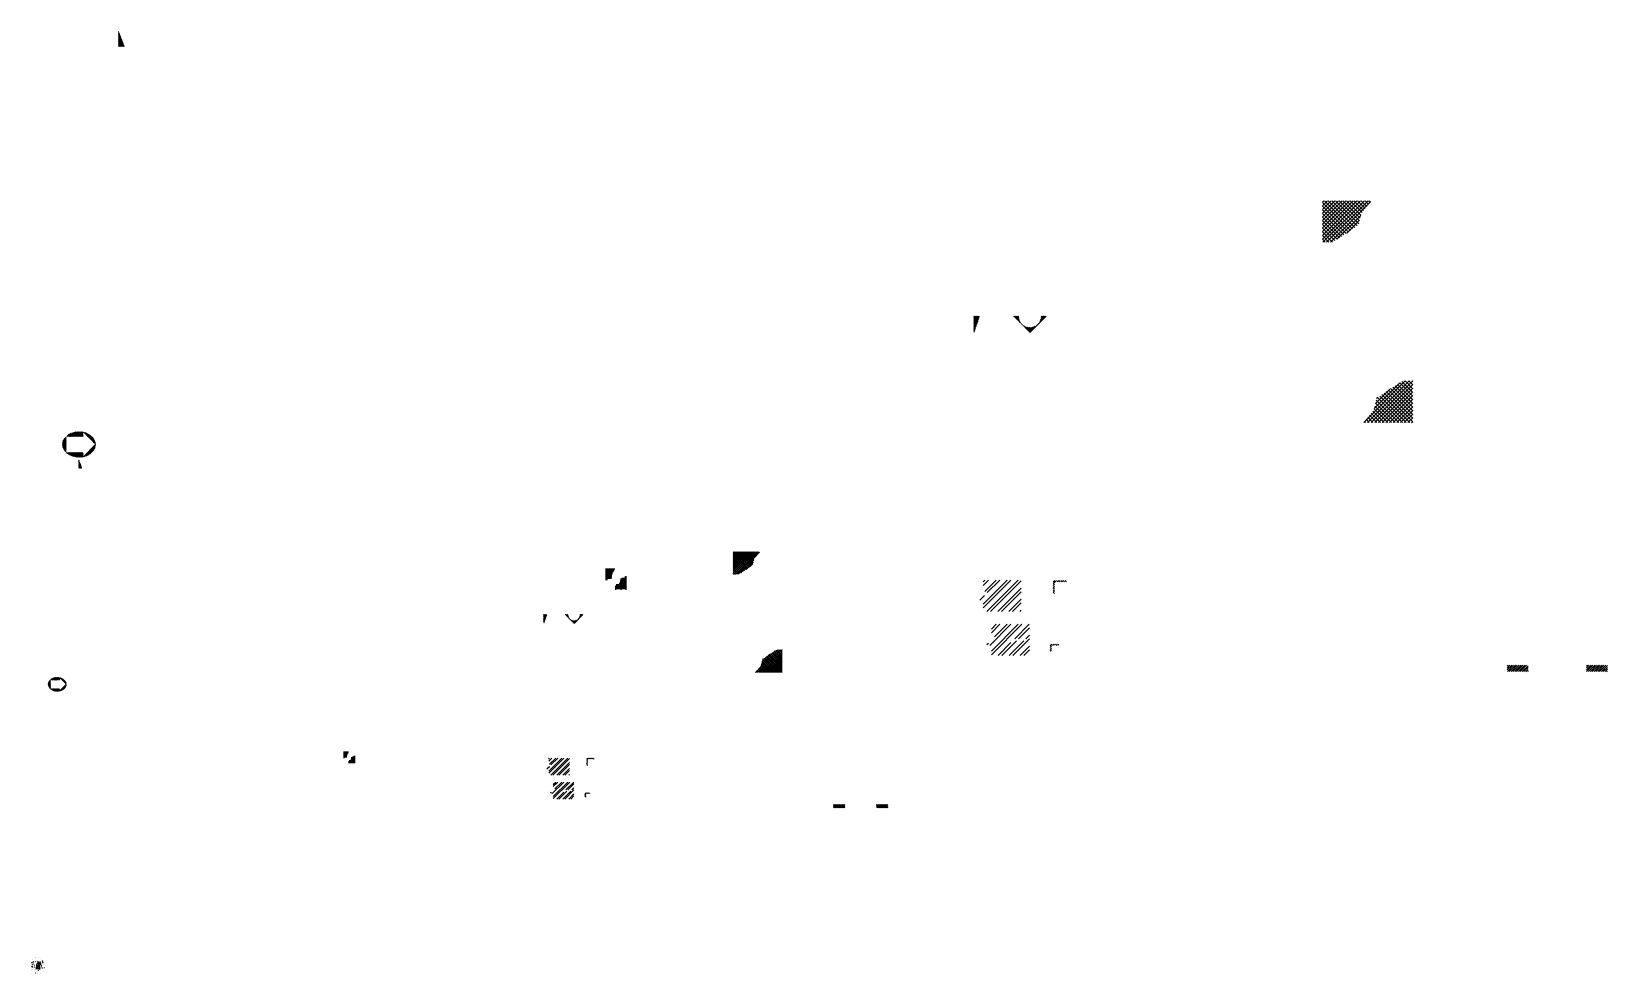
# Paper-space layout 'Layout1' of a CAD drawing. Extents: x -1387 to 13902179, y -37990 to 8272265.
import ezdxf

# ---------------------------------------------------------------- set-up
doc = ezdxf.new("R2010")
doc.units = 0
doc.header["$LTSCALE"] = 1000
doc.layers.get('0').update_dxf_attribs({"linetype": 'CONTINUOUS'})
doc.layers.add('DIM', color=2, linetype='CONTINUOUS')
doc.layers.add('FORM', color=1, linetype='CONTINUOUS')

# ---------------------------------------------------------------- blocks, each defined once
blk = doc.blocks.new('*X')
at = {"color": 0}
for p, q in [((4160, 44951), (4165, 44956)), ((4160, 44907), (4177, 44924)), ((4160, 44863), (4189, 44892)), ((4160, 44819), (4202, 44860)), ((4160, 44774), (4214, 44828)), ((4160, 44730), (4226, 44796)), ((4160, 44686), (4238, 44764)), ((4160, 44642), (4250, 44732)), ((4160, 44598), (4262, 44700)), ((4160, 44553), (4274, 44668)), ((4160, 44509), (4287, 44636)), ((4160, 44465), (4299, 44604)), ((4160, 44421), (4311, 44572)), ((4160, 44377), (4323, 44540)), ((4160, 44332), (4335, 44508)), ((4160, 44288), (4347, 44476)), ((4160, 44244), (4359, 44443)), ((4202, 44242), (4372, 44411)), ((4246, 44242), (4384, 44379)), ((4291, 44242), (4396, 44347)), ((4335, 44242), (4408, 44315)), ((4379, 44242), (4420, 44283)), ((4423, 44242), (4432, 44251)), ((61877, 35007), (63712, 36842)), ((61877, 35184), (63535, 36842)), ((61877, 35361), (63358, 36842)), ((61877, 35537), (63181, 36842)), ((61877, 35714), (63005, 36842)), ((61877, 35891), (62828, 36842)), ((61877, 36068), (62651, 36842)), ((61877, 36244), (62474, 36842)), ((61877, 36421), (62298, 36842)), ((61877, 36598), (62121, 36842)), ((61877, 36775), (61944, 36842)), ((63225, 35417), (61877, 36764)), ((63121, 35344), (61877, 36588)), ((63016, 35272), (61877, 36411)), ((61903, 34856), (63889, 36842)), ((63329, 35489), (61976, 36842)), ((62082, 34859), (64065, 36842)), ((63433, 35562), (62153, 36842)), ((62262, 34862), (64208, 36808)), ((63537, 35634), (62330, 36842)), ((63619, 35729), (62507, 36842)), ((63653, 35872), (62684, 36842)), ((63688, 36014), (62860, 36842)), ((63722, 36157), (63037, 36842)), ((63777, 36279), (63214, 36842)), ((63856, 36376), (63391, 36842)), ((63936, 36474), (63567, 36842)), ((64015, 36571), (63744, 36842)), ((64094, 36668), (63921, 36842)), ((64174, 36766), (64098, 36842)), ((62907, 35204), (61877, 36234)), ((62798, 35136), (61877, 36057)), ((62690, 35068), (61877, 35880)), ((62581, 35000), (61877, 35704)), ((62472, 34932), (61877, 35527)), ((62572, 34994), (63718, 36141)), ((63046, 35292), (63662, 35908)), ((62363, 34864), (61877, 35350)), ((62190, 34861), (61877, 35173)), ((62016, 34858), (61877, 34997)), ((45170, 31072), (45407, 31309)), ((45170, 31116), (45363, 31309)), ((45170, 31161), (45319, 31309)), ((45170, 31205), (45275, 31309)), ((45170, 31249), (45230, 31309)), ((45170, 31293), (45186, 31309)), ((45170, 31028), (45434, 31292)), ((45170, 30984), (45411, 31225)), ((45170, 30940), (45388, 31158)), ((45170, 30896), (45366, 31091)), ((45170, 30851), (45343, 31024)), ((47075, 31298), (47087, 31309)), ((47097, 31276), (47131, 31309)), ((47119, 31253), (47175, 31309)), ((47141, 31231), (47219, 31309)), ((47163, 31209), (47263, 31309)), ((47185, 31187), (47307, 31309)), ((47208, 31165), (47315, 31273)), ((47230, 31143), (47319, 31233)), ((47252, 31121), (47326, 31195)), ((47274, 31099), (47335, 31160)), ((47296, 31077), (47346, 31126)), ((47318, 31055), (47358, 31095)), ((47340, 31033), (47372, 31065)), ((47362, 31010), (47388, 31036)), ((47384, 30988), (47405, 31009)), ((47406, 30966), (47423, 30983)), ((47848, 30524), (48633, 31309)), ((48336, 31056), (48589, 31309)), ((48369, 31134), (48545, 31309)), ((48386, 31195), (48501, 31309)), ((48395, 31248), (48457, 31309)), ((48398, 31295), (48412, 31309)), ((45170, 30807), (45320, 30957)), ((45170, 30763), (45297, 30890)), ((45170, 30719), (45274, 30823)), ((45170, 30675), (45252, 30756)), ((45170, 30630), (45229, 30689)), ((45170, 30586), (45206, 30622)), ((45170, 30542), (45183, 30555)), ((47429, 30944), (47443, 30958)), ((47451, 30922), (47464, 30935)), ((47473, 30900), (47486, 30913)), ((47495, 30878), (47509, 30892)), ((47517, 30856), (47534, 30873)), ((47539, 30834), (47560, 30855)), ((47561, 30812), (47588, 30838)), ((47583, 30789), (47617, 30823)), ((47605, 30767), (47647, 30809)), ((47627, 30745), (47679, 30797)), ((47650, 30723), (47713, 30786)), ((47672, 30701), (47748, 30778)), ((47694, 30679), (47786, 30771)), ((47716, 30657), (47827, 30768)), ((47738, 30635), (47870, 30767)), ((47760, 30613), (47918, 30770)), ((47782, 30591), (47971, 30779)), ((47804, 30568), (48032, 30796)), ((47826, 30546), (48110, 30830)), ((63859, 26205), (65853, 28200)), ((64035, 26205), (66033, 28203)), ((64212, 26205), (66213, 28206)), ((64365, 26889), (65583, 28107)), ((64389, 26205), (66214, 28030)), ((66214, 27125), (65366, 27972)), ((66214, 27301), (65475, 28039)), ((66214, 27478), (65584, 28107)), ((66214, 27655), (65693, 28175)), ((66214, 27832), (65846, 28200)), ((66214, 28008), (66020, 28202)), ((66214, 28185), (66194, 28205)), ((64421, 27121), (65114, 27814)), ((65542, 26205), (64461, 27287)), ((64477, 27354), (64541, 27418)), ((65719, 26205), (64520, 27404)), ((64566, 26205), (66214, 27853)), ((65895, 26205), (64624, 27476)), ((66072, 26205), (64729, 27549)), ((64742, 26205), (66214, 27676)), ((66214, 26241), (64833, 27621)), ((64919, 26205), (66214, 27499)), ((66214, 26417), (64937, 27694)), ((66214, 26594), (65041, 27767)), ((65096, 26205), (66214, 27323)), ((66214, 26771), (65149, 27836)), ((66214, 26948), (65258, 27904)), ((64304, 26205), (64050, 26459)), ((64481, 26205), (64130, 26557)), ((64658, 26205), (64209, 26654)), ((64835, 26205), (64289, 26751)), ((65012, 26205), (64358, 26859)), ((65188, 26205), (64392, 27001)), ((65365, 26205), (64426, 27144)), ((65273, 26205), (66214, 27146)), ((65450, 26205), (66214, 26969)), ((65626, 26205), (66214, 26792)), ((65803, 26205), (66214, 26616)), ((1726, 25546), (1873, 25693)), ((1770, 25546), (1944, 25720)), ((1814, 25546), (2006, 25738)), ((1858, 25546), (2063, 25751)), ((1902, 25546), (2116, 25760)), ((1947, 25546), (2166, 25766)), ((1991, 25546), (2214, 25769)), ((2035, 25546), (2259, 25770)), ((2079, 25546), (2302, 25769)), ((2123, 25546), (2344, 25767)), ((2168, 25546), (2384, 25763)), ((2212, 25546), (2423, 25757)), ((2256, 25546), (2460, 25750)), ((2300, 25546), (2462, 25708)), ((2483, 25729), (2496, 25743)), ((2505, 25707), (2532, 25734)), ((2527, 25685), (2566, 25724)), ((2549, 25663), (2599, 25712)), ((2571, 25641), (2631, 25700)), ((63951, 26205), (63892, 26265)), ((64128, 26205), (63971, 26362)), ((65980, 26205), (66214, 26439)), ((66157, 26205), (66214, 26262)), ((1467, 25155), (1647, 25335)), ((1469, 25201), (1647, 25379)), ((1469, 25113), (1647, 25291)), ((1474, 25074), (1647, 25247)), ((1476, 25253), (1647, 25424)), ((1482, 25038), (1647, 25203)), ((1493, 25313), (1647, 25468)), ((1493, 25004), (1647, 25159)), ((1505, 24972), (1647, 25114)), ((1519, 24942), (1647, 25070)), ((1529, 25394), (1647, 25512)), ((1535, 24913), (1647, 25026)), ((1551, 24886), (1647, 24982)), ((1569, 24860), (1647, 24938)), ((1681, 25546), (1783, 25647)), ((2344, 25546), (2462, 25664)), ((2389, 25546), (2462, 25619)), ((2433, 25546), (2462, 25575)), ((2472, 24569), (3053, 25150)), ((2530, 24583), (3050, 25103)), ((2593, 25618), (2662, 25687)), ((2594, 24603), (3041, 25049)), ((2615, 25596), (2692, 25673)), ((2638, 25574), (2720, 25657)), ((2660, 25552), (2748, 25641)), ((2668, 24633), (3021, 24985)), ((2682, 25530), (2775, 25624)), ((2704, 25508), (2801, 25606)), ((2726, 25486), (2827, 25587)), ((2748, 25464), (2851, 25567)), ((2770, 25442), (2874, 25546)), ((2792, 25420), (2896, 25523)), ((2814, 25398), (2917, 25500)), ((2836, 25375), (2937, 25476)), ((2858, 25353), (2956, 25450)), ((2881, 25331), (2973, 25424)), ((2903, 25309), (2990, 25396)), ((2925, 25287), (3005, 25367)), ((2947, 25265), (3019, 25337)), ((2969, 25243), (3030, 25304)), ((2991, 25221), (3040, 25270)), ((3013, 25199), (3048, 25233)), ((3035, 25177), (3052, 25193)), ((1588, 24835), (1647, 24893)), ((1609, 24811), (1647, 24849)), ((1630, 24788), (1647, 24805)), ((1652, 24766), (1657, 24770)), ((1676, 24745), (1701, 24770)), ((1700, 24725), (1745, 24770)), ((1725, 24706), (1790, 24770)), ((1752, 24689), (1834, 24770)), ((1779, 24672), (1878, 24770)), ((1807, 24655), (1922, 24770)), ((1836, 24640), (1966, 24770)), ((1866, 24626), (2010, 24770)), ((1897, 24613), (2055, 24770)), ((1930, 24601), (2099, 24770)), ((1963, 24591), (2143, 24770)), ((1998, 24581), (2187, 24770)), ((2033, 24572), (2231, 24770)), ((2070, 24564), (2276, 24770)), ((2107, 24558), (2320, 24770)), ((2146, 24553), (2364, 24770)), ((2187, 24549), (2408, 24770)), ((2229, 24547), (2452, 24770)), ((2273, 24547), (2462, 24735)), ((2319, 24548), (2462, 24691)), ((2367, 24552), (2462, 24647)), ((2417, 24559), (2462, 24603)), ((2768, 24688), (2974, 24895)), ((27504, 19188), (27959, 19188)), ((27504, 19125), (27921, 19125)), ((27504, 19062), (27882, 19062)), ((27504, 19000), (27844, 19000)), ((27504, 18938), (27829, 18938)), ((27750, 18727), (27750, 19190)), ((27504, 18875), (27816, 18875)), ((27504, 18812), (27804, 18812)), ((27504, 18750), (27791, 18750)), ((27504, 18688), (27601, 18688)), ((27963, 18250), (28504, 18250)), ((27982, 18312), (28504, 18312)), ((28000, 18190), (28000, 18372)), ((28001, 18375), (28504, 18375)), ((28020, 18438), (28504, 18438)), ((28166, 18500), (28504, 18500)), ((28202, 18562), (28504, 18562)), ((28215, 18625), (28504, 18625)), ((28229, 18688), (28504, 18688)), ((28250, 18190), (28250, 18730)), ((28294, 18750), (28504, 18750)), ((28434, 18812), (28504, 18812)), ((28500, 18190), (28500, 18842)), ((45614, 17506), (46759, 18651)), ((45614, 18567), (45698, 18651)), ((45614, 17330), (46936, 18651)), ((45614, 18390), (45875, 18651)), ((45688, 18111), (46229, 18651)), ((45789, 17151), (47289, 18651)), ((45812, 18058), (46405, 18651)), ((45966, 17151), (47440, 18625)), ((46320, 17151), (47440, 18272)), ((48975, 18481), (49130, 18636)), ((48975, 18569), (49042, 18636)), ((48975, 18392), (49038, 18456)), ((48975, 18304), (49038, 18367)), ((48975, 18216), (49038, 18279)), ((48975, 18127), (49038, 18191)), ((49155, 18573), (49219, 18636)), ((49244, 18573), (49307, 18636)), ((49332, 18573), (49396, 18636)), ((49420, 18573), (49484, 18636)), ((49509, 18573), (49572, 18636)), ((49597, 18573), (49610, 18585)), ((45446, 17692), (45671, 17917)), ((46496, 17151), (47440, 18095)), ((46850, 17151), (47440, 17741)), ((47027, 17151), (47440, 17564)), ((48975, 18039), (49038, 18102)), ((49026, 18001), (49038, 18014)), ((47380, 17151), (47440, 17211)), ((45931, 15525), (46942, 16537)), ((46006, 15247), (47296, 16537)), ((46006, 16308), (46235, 16537)), ((46006, 15070), (47473, 16537)), ((46006, 16131), (46412, 16537)), ((46164, 15935), (46766, 16537)), ((47126, 15837), (47826, 16537)), ((47303, 15837), (47832, 16366)), ((47657, 15837), (47832, 16012)), ((45793, 15564), (45862, 15633)), ((46326, 15037), (46945, 15655)), ((46503, 15037), (47203, 15737)), ((46857, 15037), (47557, 15737)), ((47033, 15037), (47832, 15836)), ((47387, 15037), (47832, 15482)), ((47564, 15037), (47832, 15305)), ((48832, 15510), (48909, 15587)), ((48832, 15421), (48892, 15481)), ((48832, 15333), (48892, 15393)), ((48832, 15245), (48892, 15305)), ((48883, 15207), (48892, 15216)), ((48938, 15527), (48998, 15587)), ((49026, 15527), (49086, 15587)), ((49114, 15527), (49174, 15587)), ((49203, 15527), (49235, 15559)), ((70737, 14345), (70959, 14567)), ((70737, 14434), (70870, 14567)), ((70737, 14522), (70782, 14567)), ((70747, 14267), (71047, 14567)), ((70836, 14267), (71136, 14567)), ((70924, 14267), (71224, 14567)), ((71012, 14267), (71312, 14567)), ((71101, 14267), (71401, 14567)), ((71189, 14267), (71489, 14567)), ((71278, 14267), (71578, 14567)), ((71366, 14267), (71666, 14567)), ((71454, 14267), (71737, 14550)), ((71543, 14267), (71737, 14461)), ((71631, 14267), (71737, 14373)), ((74547, 14354), (74760, 14567)), ((74547, 14443), (74671, 14567)), ((74547, 14531), (74583, 14567)), ((74548, 14267), (74848, 14567)), ((74636, 14267), (74936, 14567)), ((74725, 14267), (75025, 14567)), ((74813, 14267), (75113, 14567)), ((74902, 14267), (75202, 14567)), ((74990, 14267), (75290, 14567)), ((75078, 14267), (75378, 14567)), ((75167, 14267), (75467, 14567)), ((75255, 14267), (75547, 14559)), ((75343, 14267), (75547, 14470)), ((75432, 14267), (75547, 14382)), ((71720, 14267), (71737, 14285)), ((75520, 14267), (75547, 14294)), ((359, 20), (363, 23)), ((359, 20), (362, 23)), ((359, 20), (362, 23)), ((359, 20), (362, 23)), ((359, 21), (362, 23)), ((359, 21), (361, 23)), ((359, 21), (361, 23)), ((359, 21), (361, 23)), ((359, 22), (361, 23)), ((359, 22), (360, 23)), ((359, 22), (360, 23)), ((359, 19), (361, 21)), ((359, 19), (361, 21)), ((359, 18), (361, 20)), ((359, 18), (361, 20)), ((359, 18), (361, 20)), ((359, 19), (361, 20)), ((359, 17), (361, 19)), ((359, 17), (361, 19)), ((359, 17), (361, 19)), ((359, 18), (361, 19)), ((359, 16), (361, 18)), ((359, 16), (361, 18)), ((359, 16), (361, 18)), ((359, 17), (361, 18)), ((359, 15), (361, 17)), ((359, 15), (361, 17)), ((359, 16), (361, 17)), ((360, 15), (361, 17)), ((360, 15), (362, 16)), ((360, 15), (362, 16)), ((360, 15), (361, 16)), ((360, 15), (361, 16)), ((360, 15), (361, 16)), ((361, 21), (363, 23)), ((361, 15), (363, 16)), ((361, 15), (363, 16)), ((361, 15), (363, 16)), ((361, 15), (362, 16)), ((362, 21), (363, 23)), ((362, 21), (363, 23)), ((362, 21), (363, 22)), ((362, 21), (363, 22)), ((362, 15), (363, 16)), ((362, 15), (363, 16)), ((362, 15), (363, 16)), ((363, 21), (363, 22)), ((363, 21), (363, 22)), ((363, 21), (363, 21)), ((363, 15), (363, 15)), ((363, 15), (363, 15)), ((363, 15), (363, 15)), ((364, 21), (365, 23)), ((364, 21), (365, 23)), ((364, 21), (365, 23)), ((364, 22), (365, 23)), ((364, 22), (365, 23)), ((364, 22), (365, 23)), ((364, 22), (364, 23)), ((364, 23), (364, 23)), ((364, 23), (364, 23)), ((364, 20), (365, 21)), ((364, 20), (365, 22)), ((364, 20), (365, 22)), ((364, 21), (365, 22)), ((364, 17), (368, 21)), ((364, 17), (368, 21)), ((364, 17), (368, 21)), ((364, 19), (365, 21)), ((364, 19), (365, 21)), ((364, 20), (365, 21)), ((364, 16), (368, 20)), ((364, 17), (366, 20)), ((364, 18), (366, 20)), ((364, 18), (365, 20)), ((364, 18), (365, 20)), ((364, 18), (365, 20)), ((364, 19), (365, 20)), ((364, 16), (365, 18)), ((364, 16), (365, 18)), ((364, 15), (365, 17)), ((364, 15), (365, 17)), ((364, 16), (365, 17)), ((364, 15), (365, 16)), ((364, 15), (365, 16)), ((364, 15), (365, 16)), ((364, 15), (365, 16)), ((365, 15), (365, 15)), ((365, 15), (365, 15)), ((365, 15), (365, 15)), ((365, 15), (365, 15)), ((366, 21), (368, 23)), ((366, 21), (368, 23)), ((366, 22), (367, 23)), ((366, 22), (367, 23)), ((366, 22), (367, 23)), ((366, 22), (367, 23)), ((366, 23), (366, 23)), ((366, 23), (366, 23)), ((366, 20), (368, 22)), ((366, 20), (368, 22)), ((366, 21), (368, 22)), ((366, 21), (368, 22)), ((366, 20), (368, 21)), ((366, 18), (368, 20)), ((366, 18), (368, 20)), ((366, 18), (368, 20)), ((366, 17), (368, 19)), ((366, 17), (368, 19)), ((366, 17), (368, 19)), ((366, 18), (368, 19)), ((366, 16), (368, 18)), ((366, 16), (368, 18)), ((366, 17), (368, 18)), ((366, 15), (368, 17)), ((366, 15), (368, 17)), ((366, 15), (368, 17)), ((366, 16), (368, 17)), ((366, 15), (368, 16)), ((366, 15), (368, 16)), ((366, 15), (368, 16)), ((367, 15), (368, 16)), ((367, 15), (368, 15)), ((367, 15), (368, 15)), ((368, 20), (372, 23)), ((368, 20), (371, 23)), ((368, 20), (371, 23)), ((368, 20), (371, 23)), ((368, 21), (371, 23)), ((368, 21), (370, 23)), ((368, 21), (370, 23)), ((368, 21), (370, 23)), ((368, 22), (370, 23)), ((368, 22), (369, 23)), ((368, 19), (370, 21)), ((368, 19), (370, 21)), ((368, 19), (370, 21)), ((368, 16), (371, 20)), ((368, 17), (371, 20)), ((368, 17), (371, 20)), ((368, 17), (371, 20)), ((368, 18), (370, 20)), ((368, 18), (370, 20)), ((368, 18), (370, 20)), ((368, 18), (370, 20)), ((368, 19), (370, 20)), ((368, 16), (370, 18)), ((368, 16), (370, 18)), ((368, 15), (370, 17)), ((368, 15), (370, 17)), ((368, 16), (370, 17)), ((368, 15), (368, 15)), ((369, 15), (370, 17)), ((369, 15), (371, 16)), ((369, 15), (371, 16)), ((369, 15), (370, 16)), ((369, 15), (370, 16)), ((369, 15), (370, 16)), ((370, 21), (372, 23)), ((370, 18), (372, 20)), ((370, 18), (372, 20)), ((370, 15), (372, 16)), ((370, 15), (372, 16)), ((370, 15), (372, 16)), ((370, 15), (371, 16)), ((371, 21), (372, 23)), ((371, 21), (372, 23)), ((371, 21), (372, 23)), ((371, 21), (372, 22)), ((371, 18), (372, 20)), ((371, 18), (372, 19)), ((371, 18), (372, 19)), ((371, 15), (372, 16)), ((371, 15), (372, 16)), ((371, 15), (372, 16)), ((372, 21), (372, 21)), ((372, 21), (372, 22)), ((372, 21), (372, 22)), ((372, 18), (372, 19)), ((372, 18), (372, 19)), ((372, 18), (372, 18)), ((372, 18), (372, 18)), ((372, 15), (372, 15)), ((372, 15), (372, 15)), ((372, 15), (372, 15)), ((372, 15), (372, 15)), ((373, 19), (377, 23)), ((373, 19), (376, 23)), ((373, 20), (376, 23)), ((373, 21), (375, 23)), ((373, 21), (374, 23)), ((373, 22), (374, 23)), ((373, 22), (374, 23)), ((373, 22), (374, 23)), ((373, 20), (375, 22)), ((373, 20), (375, 22)), ((373, 21), (375, 22)), ((373, 21), (375, 22)), ((373, 19), (375, 21)), ((373, 18), (375, 20)), ((373, 18), (375, 20)), ((373, 18), (375, 20)), ((373, 19), (375, 20)), ((373, 17), (375, 19)), ((373, 17), (375, 19)), ((373, 17), (375, 19)), ((373, 18), (375, 19)), ((373, 16), (375, 18)), ((373, 16), (375, 18)), ((373, 17), (375, 18)), ((373, 15), (375, 17)), ((373, 15), (375, 17)), ((373, 15), (375, 17)), ((373, 16), (375, 17)), ((373, 15), (375, 16)), ((373, 15), (375, 16)), ((373, 15), (375, 16)), ((374, 15), (375, 16)), ((374, 15), (375, 15)), ((374, 15), (375, 15)), ((374, 15), (375, 15)), ((375, 21), (377, 23)), ((376, 19), (380, 23)), ((376, 20), (379, 23)), ((376, 20), (379, 23)), ((376, 21), (377, 23)), ((376, 21), (377, 23)), ((376, 21), (377, 23)), ((376, 20), (378, 22)), ((376, 20), (378, 22)), ((376, 21), (378, 22)), ((376, 21), (378, 22)), ((376, 19), (378, 21)), ((376, 19), (378, 21)), ((376, 18), (378, 20)), ((376, 18), (378, 20)), ((376, 18), (378, 20)), ((376, 19), (378, 20)), ((376, 17), (378, 19)), ((376, 17), (378, 19)), ((376, 18), (378, 19)), ((376, 16), (378, 18)), ((376, 16), (378, 18)), ((376, 17), (378, 18)), ((376, 17), (378, 18)), ((376, 15), (378, 17)), ((376, 15), (378, 17)), ((376, 15), (378, 17)), ((376, 16), (378, 17)), ((376, 15), (378, 16)), ((376, 15), (378, 16)), ((377, 15), (378, 16)), ((377, 15), (378, 16)), ((377, 15), (378, 15)), ((377, 15), (378, 15)), ((378, 21), (380, 23)), ((378, 21), (380, 23)), ((378, 15), (378, 15)), ((379, 21), (380, 23)), ((379, 21), (380, 23)), ((379, 21), (380, 23)), ((379, 20), (381, 22)), ((379, 20), (381, 22)), ((379, 20), (381, 22)), ((379, 21), (381, 22)), ((379, 21), (381, 22)), ((379, 19), (381, 21)), ((379, 19), (381, 21)), ((379, 19), (381, 21)), ((379, 20), (381, 21)), ((379, 18), (381, 20)), ((379, 18), (381, 20)), ((379, 18), (381, 20)), ((379, 19), (381, 20)), ((379, 17), (381, 19)), ((379, 18), (381, 19)), ((379, 17), (381, 19)), ((379, 17), (381, 18)), ((379, 16), (381, 18)), ((379, 16), (381, 18)), ((379, 16), (381, 18)), ((379, 16), (381, 17)), ((379, 15), (381, 17)), ((379, 15), (381, 17)), ((379, 15), (381, 17)), ((379, 15), (381, 16)), ((379, 15), (381, 16)), ((380, 15), (381, 16)), ((380, 15), (381, 16)), ((380, 15), (381, 15)), ((381, 15), (381, 15)), ((381, 15), (381, 15)), ((382, 20), (385, 23)), ((382, 20), (385, 23)), ((382, 20), (384, 23)), ((382, 20), (384, 23)), ((382, 21), (384, 23)), ((382, 21), (384, 23)), ((382, 21), (383, 23)), ((382, 21), (383, 23)), ((382, 22), (383, 23)), ((382, 22), (383, 23)), ((382, 22), (382, 23)), ((382, 19), (383, 21)), ((382, 19), (383, 21)), ((382, 19), (383, 20)), ((382, 19), (383, 20)), ((382, 18), (383, 20)), ((382, 18), (383, 20)), ((382, 18), (383, 20)), ((382, 17), (384, 20)), ((382, 17), (384, 20)), ((382, 17), (384, 20)), ((382, 17), (384, 20)), ((382, 16), (385, 20)), ((382, 16), (383, 18)), ((382, 16), (383, 18)), ((382, 16), (383, 17)), ((382, 15), (383, 17)), ((382, 15), (383, 17)), ((382, 15), (383, 17)), ((382, 15), (383, 16)), ((382, 15), (384, 16)), ((382, 15), (384, 16)), ((382, 15), (384, 16)), ((383, 18), (385, 20)), ((383, 15), (384, 16)), ((383, 15), (385, 16)), ((383, 15), (385, 16)), ((383, 15), (385, 16)), ((384, 21), (385, 23)), ((384, 21), (385, 23)), ((384, 21), (386, 23)), ((384, 21), (386, 23)), ((384, 18), (385, 20)), ((384, 18), (385, 20)), ((384, 18), (386, 19)), ((384, 15), (385, 16)), ((384, 15), (386, 16)), ((384, 15), (386, 16)), ((385, 21), (386, 22)), ((385, 21), (386, 22)), ((385, 21), (386, 22)), ((385, 21), (386, 21)), ((385, 18), (386, 19)), ((385, 18), (386, 19)), ((385, 18), (386, 19)), ((385, 18), (386, 18)), ((385, 15), (386, 16)), ((385, 15), (386, 15)), ((385, 15), (386, 15)), ((385, 15), (386, 15)), ((386, 23), (386, 23)), ((386, 23), (387, 23)), ((386, 22), (387, 23)), ((386, 22), (387, 23)), ((386, 22), (387, 23)), ((386, 22), (388, 23)), ((386, 21), (388, 23)), ((387, 21), (388, 23)), ((387, 21), (388, 23)), ((387, 21), (389, 23)), ((387, 21), (389, 23)), ((388, 21), (389, 23)), ((388, 21), (389, 23)), ((388, 21), (390, 23)), ((388, 21), (390, 23)), ((388, 21), (390, 23)), ((388, 20), (391, 23)), ((388, 20), (391, 23)), ((388, 20), (389, 21)), ((388, 20), (389, 21)), ((388, 19), (389, 21)), ((388, 19), (389, 21)), ((388, 19), (389, 20)), ((388, 18), (389, 20)), ((388, 18), (389, 20)), ((388, 18), (389, 20)), ((388, 18), (389, 19)), ((388, 17), (389, 19)), ((388, 17), (389, 19)), ((388, 17), (389, 18)), ((388, 17), (389, 18)), ((388, 16), (389, 18)), ((388, 16), (389, 18)), ((388, 16), (389, 17)), ((388, 16), (389, 17)), ((388, 15), (389, 17)), ((388, 15), (389, 17)), ((388, 15), (389, 16)), ((388, 15), (389, 16)), ((388, 15), (389, 16)), ((388, 15), (389, 16)), ((389, 15), (389, 15)), ((389, 15), (389, 15)), ((389, 15), (389, 15)), ((390, 21), (391, 23)), ((390, 21), (391, 23)), ((390, 21), (391, 23)), ((390, 21), (391, 22)), ((391, 21), (391, 22)), ((391, 21), (391, 22)), ((392, 23), (392, 23)), ((392, 23), (392, 23)), ((392, 22), (392, 23)), ((392, 22), (393, 23)), ((392, 22), (393, 23)), ((392, 22), (393, 23)), ((392, 21), (393, 23)), ((392, 21), (393, 23)), ((392, 21), (393, 22)), ((392, 20), (393, 22)), ((392, 20), (393, 22)), ((392, 20), (393, 22)), ((392, 20), (393, 21)), ((392, 19), (393, 21)), ((392, 19), (393, 21)), ((392, 19), (393, 21)), ((392, 19), (393, 20)), ((392, 18), (393, 20)), ((392, 18), (393, 20)), ((392, 18), (393, 19)), ((392, 18), (393, 19)), ((392, 17), (393, 19)), ((392, 17), (393, 19)), ((392, 17), (393, 18)), ((392, 17), (393, 18)), ((392, 16), (393, 18)), ((392, 16), (393, 18)), ((392, 16), (393, 17)), ((392, 15), (393, 17)), ((392, 15), (393, 17)), ((392, 15), (393, 17)), ((392, 15), (393, 16)), ((392, 15), (393, 16)), ((392, 15), (393, 16)), ((392, 15), (393, 15)), ((393, 15), (393, 15)), ((393, 15), (393, 15)), ((393, 15), (393, 15)), ((394, 22), (395, 23)), ((394, 22), (395, 23)), ((394, 22), (395, 23)), ((394, 21), (396, 23)), ((394, 21), (396, 23)), ((394, 21), (396, 23)), ((394, 20), (396, 23)), ((394, 20), (397, 23)), ((394, 20), (397, 23)), ((394, 20), (397, 23)), ((394, 19), (396, 21)), ((394, 19), (396, 21)), ((394, 19), (396, 21)), ((394, 19), (396, 20)), ((394, 18), (396, 20)), ((394, 18), (396, 20)), ((394, 18), (396, 20)), ((394, 18), (396, 19)), ((394, 17), (396, 19)), ((394, 17), (396, 19)), ((394, 17), (396, 18)), ((394, 17), (396, 18)), ((394, 16), (396, 18)), ((394, 16), (396, 18)), ((394, 16), (396, 17)), ((394, 15), (396, 17)), ((394, 15), (396, 17)), ((394, 15), (396, 17)), ((394, 15), (396, 16)), ((394, 15), (396, 16)), ((394, 15), (396, 16)), ((395, 15), (396, 16)), ((395, 15), (396, 16)), ((395, 15), (397, 16)), ((395, 15), (397, 16)), ((396, 21), (397, 23)), ((396, 21), (398, 23)), ((396, 21), (398, 23)), ((396, 15), (397, 16)), ((396, 15), (398, 16)), ((396, 15), (398, 16)), ((396, 15), (398, 16)), ((397, 21), (398, 23)), ((397, 21), (398, 22)), ((397, 21), (398, 22)), ((397, 21), (398, 22)), ((397, 15), (398, 16)), ((397, 15), (398, 15)), ((397, 15), (398, 15)), ((398, 22), (400, 23)), ((398, 22), (400, 23)), ((398, 21), (400, 23)), ((398, 21), (400, 23)), ((398, 21), (401, 23)), ((398, 20), (401, 23)), ((398, 20), (401, 23)), ((398, 20), (401, 23)), ((398, 20), (402, 23)), ((398, 21), (398, 22)), ((398, 19), (400, 21)), ((398, 19), (400, 21)), ((398, 19), (400, 21)), ((398, 16), (398, 16)), ((398, 16), (399, 16)), ((398, 15), (399, 16)), ((398, 15), (399, 16)), ((398, 15), (400, 16)), ((398, 15), (400, 16)), ((398, 15), (398, 15)), ((398, 15), (398, 15)), ((399, 22), (399, 23)), ((399, 19), (400, 20)), ((399, 19), (400, 20)), ((399, 19), (400, 20)), ((399, 18), (400, 20)), ((399, 18), (400, 20)), ((399, 18), (401, 20)), ((399, 18), (401, 20)), ((399, 15), (402, 18)), ((399, 15), (402, 18)), ((399, 15), (400, 16)), ((399, 15), (400, 16)), ((400, 21), (402, 23)), ((400, 18), (401, 20)), ((400, 18), (401, 19)), ((400, 18), (402, 19)), ((400, 18), (402, 19)), ((400, 15), (402, 17)), ((400, 15), (402, 17)), ((400, 15), (402, 17)), ((400, 15), (402, 17)), ((401, 21), (402, 23)), ((401, 21), (402, 23)), ((401, 21), (402, 23)), ((401, 18), (402, 19)), ((401, 18), (402, 19)), ((401, 17), (402, 19)), ((401, 17), (402, 19)), ((401, 17), (402, 19)), ((401, 17), (402, 18)), ((401, 16), (402, 18)), ((401, 15), (402, 16)), ((401, 15), (402, 16)), ((401, 15), (402, 16)), ((402, 21), (402, 22)), ((402, 21), (402, 22)), ((402, 21), (402, 22)), ((402, 21), (402, 22)), ((606, 82), (608, 82)), ((606, 82), (608, 82)), ((606, 82), (608, 82)), ((606, 82), (630, 82)), ((606, 82), (630, 82)), ((606, 82), (630, 82)), ((606, 82), (630, 82)), ((606, 81), (608, 81)), ((606, 81), (608, 81)), ((606, 81), (608, 81)), ((606, 81), (608, 81)), ((606, 81), (608, 81)), ((606, 81), (608, 81)), ((606, 81), (608, 81)), ((606, 80), (608, 80)), ((606, 80), (608, 80)), ((606, 80), (608, 80)), ((606, 80), (608, 80)), ((606, 80), (608, 80)), ((606, 80), (608, 80)), ((606, 80), (608, 80)), ((606, 80), (608, 80)), ((606, 80), (608, 80)), ((606, 79), (608, 79)), ((606, 79), (608, 79)), ((606, 79), (608, 79)), ((606, 79), (608, 79)), ((606, 79), (608, 79)), ((606, 79), (608, 79)), ((606, 79), (608, 79)), ((606, 78), (608, 78)), ((606, 78), (630, 78)), ((606, 78), (630, 78)), ((606, 78), (630, 78)), ((606, 78), (630, 78)), ((608, 82), (609, 82)), ((608, 82), (609, 82)), ((608, 82), (609, 82)), ((608, 81), (609, 81)), ((608, 81), (609, 81)), ((608, 81), (609, 81)), ((608, 81), (609, 81)), ((608, 81), (609, 81)), ((608, 81), (609, 81)), ((608, 81), (609, 81)), ((608, 80), (609, 80)), ((608, 80), (609, 80)), ((608, 80), (609, 80)), ((608, 80), (609, 80)), ((608, 80), (609, 80)), ((608, 80), (609, 80)), ((608, 80), (609, 80)), ((608, 80), (609, 80)), ((608, 80), (609, 80)), ((608, 79), (609, 79)), ((608, 79), (609, 79)), ((608, 79), (609, 79)), ((608, 79), (609, 79)), ((608, 79), (609, 79)), ((608, 79), (609, 79)), ((608, 79), (609, 79)), ((608, 78), (609, 78)), ((609, 82), (610, 82)), ((609, 82), (610, 82)), ((609, 82), (610, 82)), ((609, 81), (610, 81)), ((609, 80), (609, 80)), ((609, 80), (609, 80)), ((609, 80), (609, 80)), ((609, 80), (609, 80)), ((609, 80), (610, 80)), ((609, 80), (610, 80)), ((609, 80), (610, 80)), ((609, 80), (610, 80)), ((609, 79), (610, 79)), ((609, 79), (610, 79)), ((609, 79), (610, 79)), ((609, 79), (610, 79)), ((609, 79), (610, 79)), ((609, 79), (610, 79)), ((609, 79), (610, 79)), ((609, 78), (610, 78)), ((610, 81), (610, 81)), ((610, 81), (610, 81)), ((610, 81), (610, 81)), ((610, 81), (610, 81)), ((610, 81), (610, 81)), ((610, 81), (610, 81)), ((610, 80), (610, 80)), ((610, 80), (610, 80)), ((610, 80), (610, 80)), ((610, 80), (610, 80)), ((610, 80), (610, 80)), ((610, 80), (610, 80)), ((611, 82), (611, 82)), ((611, 82), (611, 82)), ((611, 82), (611, 82)), ((611, 81), (611, 81)), ((611, 81), (611, 81)), ((611, 81), (611, 81)), ((611, 81), (611, 81)), ((611, 81), (611, 81)), ((611, 81), (611, 81)), ((611, 81), (611, 81)), ((611, 80), (611, 80)), ((611, 80), (611, 80)), ((611, 80), (611, 80)), ((611, 80), (611, 80)), ((611, 80), (611, 80)), ((611, 80), (611, 80)), ((611, 80), (611, 80)), ((611, 80), (611, 80)), ((611, 80), (611, 80)), ((611, 79), (611, 79)), ((611, 79), (611, 79)), ((611, 79), (611, 79)), ((611, 79), (611, 79)), ((611, 79), (611, 79)), ((611, 79), (611, 79)), ((611, 79), (611, 79)), ((611, 78), (611, 78)), ((612, 81), (613, 81)), ((612, 81), (613, 81)), ((612, 81), (613, 81)), ((612, 81), (613, 81)), ((612, 81), (613, 81)), ((612, 81), (613, 81)), ((612, 80), (613, 80)), ((612, 80), (613, 80)), ((612, 80), (613, 80)), ((612, 80), (613, 80)), ((612, 80), (613, 80)), ((612, 80), (613, 80)), ((612, 80), (613, 80)), ((612, 80), (613, 80)), ((612, 80), (613, 80)), ((612, 79), (613, 79)), ((612, 79), (613, 79)), ((612, 79), (613, 79)), ((612, 79), (613, 79)), ((613, 82), (614, 82)), ((613, 82), (614, 82)), ((613, 82), (614, 82)), ((613, 79), (614, 79)), ((613, 79), (614, 79)), ((613, 78), (614, 78)), ((614, 81), (614, 81)), ((614, 81), (614, 81)), ((614, 81), (614, 81)), ((614, 81), (614, 81)), ((614, 81), (614, 81)), ((614, 81), (614, 81)), ((614, 81), (614, 81)), ((614, 80), (614, 80)), ((614, 80), (614, 80)), ((614, 80), (614, 80)), ((614, 80), (614, 80)), ((614, 80), (614, 80)), ((614, 80), (614, 80)), ((614, 80), (614, 80)), ((614, 80), (614, 80)), ((614, 80), (614, 80)), ((614, 79), (614, 79)), ((614, 79), (614, 79)), ((614, 79), (614, 79)), ((614, 79), (614, 79)), ((614, 79), (614, 79)), ((615, 81), (616, 81)), ((615, 81), (616, 81)), ((615, 81), (616, 81)), ((615, 81), (616, 81)), ((615, 81), (616, 81)), ((615, 81), (616, 81)), ((615, 80), (616, 80)), ((615, 80), (616, 80)), ((615, 80), (616, 80)), ((615, 80), (616, 80)), ((615, 80), (616, 80)), ((615, 80), (616, 80)), ((615, 80), (616, 80)), ((615, 80), (616, 80)), ((615, 80), (616, 80)), ((615, 79), (616, 79)), ((615, 79), (616, 79)), ((615, 79), (616, 79)), ((615, 79), (616, 79)), ((616, 82), (617, 82)), ((616, 82), (617, 82)), ((616, 82), (617, 82)), ((616, 81), (617, 81)), ((616, 81), (617, 81)), ((616, 81), (617, 81)), ((616, 81), (617, 81)), ((616, 81), (617, 81)), ((616, 81), (617, 81)), ((616, 81), (617, 81)), ((616, 80), (617, 80)), ((616, 80), (617, 80)), ((616, 80), (617, 80)), ((616, 80), (617, 80)), ((616, 80), (617, 80)), ((616, 80), (617, 80)), ((616, 80), (617, 80)), ((616, 80), (617, 80)), ((616, 80), (617, 80)), ((616, 79), (617, 79)), ((616, 79), (617, 79)), ((616, 79), (617, 79)), ((616, 79), (617, 79)), ((616, 79), (617, 79)), ((616, 79), (617, 79)), ((616, 79), (617, 79)), ((616, 78), (617, 78)), ((617, 80), (618, 80)), ((617, 80), (618, 80)), ((617, 80), (618, 80)), ((617, 80), (618, 80)), ((617, 80), (618, 80)), ((617, 80), (618, 80)), ((617, 80), (618, 80)), ((617, 80), (618, 80)), ((617, 79), (618, 79)), ((617, 79), (618, 79)), ((617, 79), (618, 79)), ((617, 79), (618, 79)), ((617, 79), (618, 79)), ((617, 79), (618, 79)), ((617, 79), (618, 79)), ((617, 78), (618, 78)), ((618, 82), (619, 82)), ((618, 82), (619, 82)), ((618, 82), (619, 82)), ((618, 81), (619, 81)), ((618, 81), (619, 81)), ((618, 81), (619, 81)), ((618, 81), (619, 81)), ((618, 81), (619, 81)), ((618, 81), (619, 81)), ((618, 81), (619, 81)), ((618, 80), (619, 80)), ((618, 80), (619, 80)), ((618, 80), (619, 80)), ((618, 80), (619, 80)), ((618, 80), (619, 80)), ((618, 80), (619, 80)), ((619, 82), (620, 82)), ((619, 82), (620, 82)), ((619, 82), (620, 82)), ((619, 81), (620, 81)), ((619, 81), (620, 81)), ((619, 81), (620, 81)), ((619, 81), (620, 81)), ((619, 81), (620, 81)), ((619, 81), (620, 81)), ((619, 81), (620, 81)), ((619, 80), (620, 80)), ((619, 80), (620, 80)), ((619, 80), (620, 80)), ((619, 80), (620, 80)), ((619, 80), (620, 80)), ((619, 80), (620, 80)), ((619, 80), (620, 80)), ((619, 80), (620, 80)), ((619, 80), (620, 80)), ((619, 79), (620, 79)), ((619, 79), (620, 79)), ((619, 79), (620, 79)), ((619, 79), (620, 79)), ((619, 79), (620, 79)), ((619, 79), (620, 79)), ((619, 79), (620, 79)), ((619, 78), (620, 78)), ((620, 81), (622, 81)), ((620, 81), (622, 81)), ((620, 81), (622, 81)), ((620, 81), (622, 81)), ((620, 81), (622, 81)), ((620, 81), (622, 81)), ((620, 80), (622, 80)), ((620, 80), (624, 80)), ((620, 80), (624, 80)), ((620, 80), (624, 80)), ((620, 80), (624, 80)), ((620, 79), (624, 79)), ((620, 79), (624, 79)), ((620, 79), (624, 79)), ((620, 79), (622, 79)), ((622, 82), (622, 82)), ((622, 82), (622, 82)), ((622, 82), (623, 82)), ((622, 81), (622, 81)), ((622, 80), (622, 80)), ((622, 80), (622, 80)), ((622, 80), (622, 80)), ((622, 80), (623, 80)), ((622, 79), (622, 79)), ((622, 79), (622, 79)), ((622, 79), (622, 79)), ((622, 78), (623, 78)), ((623, 81), (625, 81)), ((623, 81), (625, 81)), ((623, 81), (625, 81)), ((623, 81), (625, 81)), ((623, 81), (625, 81)), ((623, 81), (624, 81)), ((623, 80), (625, 80)), ((623, 79), (624, 79)), ((624, 82), (625, 82)), ((624, 80), (625, 80)), ((624, 80), (625, 80)), ((624, 79), (625, 79)), ((624, 78), (625, 78)), ((625, 82), (625, 82)), ((625, 82), (625, 82)), ((625, 81), (625, 81)), ((625, 81), (625, 81)), ((625, 80), (625, 80)), ((625, 80), (625, 80)), ((625, 80), (625, 80)), ((625, 80), (625, 80)), ((625, 80), (625, 80)), ((625, 80), (625, 80)), ((625, 79), (625, 79)), ((625, 79), (625, 79)), ((625, 79), (625, 79)), ((625, 79), (625, 79)), ((625, 79), (625, 79)), ((625, 79), (625, 79)), ((626, 82), (627, 82)), ((626, 82), (627, 82)), ((626, 82), (627, 82)), ((626, 81), (627, 81)), ((626, 81), (627, 81)), ((626, 81), (627, 81)), ((626, 81), (627, 81)), ((626, 81), (627, 81)), ((626, 81), (627, 81)), ((626, 81), (627, 81)), ((626, 80), (627, 80)), ((626, 80), (627, 80)), ((626, 80), (627, 80)), ((626, 80), (627, 80)), ((626, 80), (627, 80)), ((626, 80), (627, 80)), ((626, 80), (627, 80)), ((626, 80), (626, 80)), ((626, 80), (626, 80)), ((626, 79), (626, 79)), ((626, 79), (626, 79)), ((626, 79), (626, 79)), ((626, 79), (626, 79)), ((626, 79), (626, 79)), ((626, 79), (626, 79)), ((626, 79), (626, 79)), ((626, 78), (626, 78)), ((627, 80), (627, 80)), ((627, 80), (627, 80)), ((627, 80), (627, 80)), ((627, 80), (627, 80)), ((627, 80), (628, 80)), ((627, 79), (628, 79)), ((627, 79), (628, 79)), ((627, 79), (628, 79)), ((627, 79), (628, 79)), ((627, 78), (628, 78)), ((628, 82), (630, 82)), ((628, 82), (630, 82)), ((628, 82), (630, 82)), ((628, 81), (630, 81)), ((628, 81), (630, 81)), ((628, 81), (630, 81)), ((628, 81), (630, 81)), ((628, 81), (630, 81)), ((628, 81), (630, 81)), ((628, 81), (630, 81)), ((628, 80), (630, 80)), ((628, 80), (630, 80)), ((628, 80), (630, 80)), ((628, 80), (630, 80)), ((628, 80), (630, 80)), ((628, 80), (630, 80)), ((628, 80), (630, 80)), ((628, 80), (630, 80)), ((628, 80), (630, 80)), ((628, 79), (630, 79)), ((628, 79), (630, 79)), ((628, 79), (630, 79)), ((628, 79), (630, 79)), ((628, 79), (630, 79)), ((628, 79), (630, 79)), ((628, 79), (630, 79)), ((629, 78), (630, 78))]:
    blk.add_line(p, q, dxfattribs=at)

psp = doc.layouts.get("Layout1")

# ---------------------------------------------------------------- block references
at = {"color": 0, "xscale": 100, "yscale": 100, "zscale": 100}
psp.add_blockref('*X', (0, -2596), dxfattribs=at)
at = {"color": 0}
for p in [(-108, -2365), (0, 0), (0, 0), (0, 0), (0, 0), (5685, -3384), (5685, -3384), (22847, -3904)]:
    psp.add_blockref('*X', p, dxfattribs=at)
at = {"color": 0, "xscale": -1, "rotation": 90}
for p in [(76940, 68310), (76940, 68310), (79304, 68418)]:
    psp.add_blockref('*X', p, dxfattribs=at)
at = {"color": 0, "rotation": 90}
psp.add_blockref('*X', (79485, -38349), dxfattribs=at)
at = {"layer": 'DIM', "color": 0}
for p in [(-1746, 15759), (456, -206), (3120, 15759), (12972, 21767), (13230, 21767), (13501, 19270), (13501, 18770)]:
    psp.add_blockref('*X', p, dxfattribs=at)
at = {"layer": 'DIM', "color": 0, "xscale": 1.5, "yscale": 1.5, "zscale": 1.5}
psp.add_blockref('*X', (597, 18379), dxfattribs=at)
at = {"layer": 'DIM', "color": 0, "xscale": -1, "rotation": 270}
for p in [(29829, -850), (29829, -1108)]:
    psp.add_blockref('*X', p, dxfattribs=at)
at = {"layer": 'DIM', "color": 0, "rotation": 270}
for p in [(35457, 102212), (35457, 102095)]:
    psp.add_blockref('*X', p, dxfattribs=at)
at = {"layer": 'FORM', "color": 0, "xscale": 184, "yscale": 184, "zscale": 184}
psp.add_blockref('*X', (1573, 300), dxfattribs=at)

doc.saveas('drawing.dxf')
